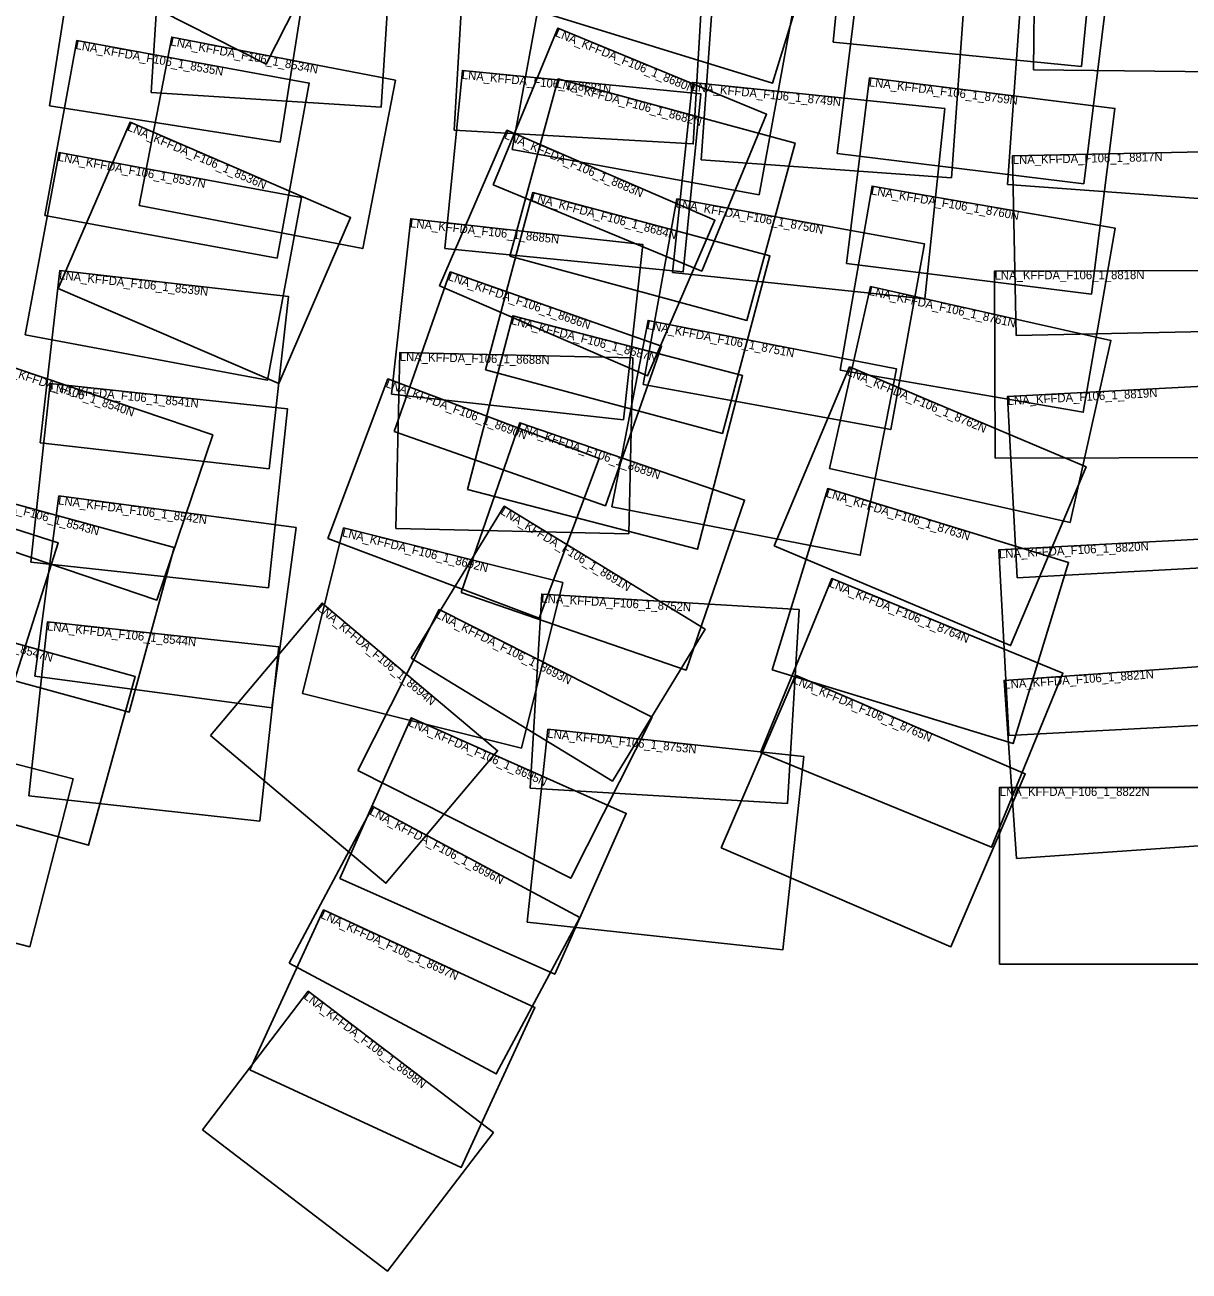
# Model space of a CAD drawing. Extents: x 400832 to 425269, y 295955 to 325775.
# Drawn here: x 408247 to 415118, y 295955 to 303310 of the extents above; entities that cross this region are included whole.
import ezdxf

# ---------------------------------------------------------------- set-up
doc = ezdxf.new("R2010")
doc.units = 0
doc.layers.add('Default', color=7, linetype='Continuous')

msp = doc.modelspace()

# ---------------------------------------------------------------- linework, layer by layer
at = {"layer": 'Default'}
for points in [[(408435.6, 303705.4), (408907.4, 304636.1), (410143.2, 304009.6), (409671.4, 303078.9)], [(411265.2, 303394.4), (411584.5, 304436.5), (412979, 304009.2), (412659.7, 302967.1)], [(413017.5, 303208), (413125.8, 304320.8), (414590.3, 304178.3), (414482, 303065.5)], [(414199.1, 303044.8), (414210.5, 304125.1), (415643.9, 304110), (415632.5, 303029.7)], [(408992.7, 302911), (409057.4, 303932.7), (410414.1, 303846.7), (410349.4, 302825)], [(408391.2, 302833.2), (408553, 303859), (409915.1, 303644.1), (409753.3, 302618.3)], [(410781, 302690), (410843.2, 303757.3), (412253.9, 303675.1), (412191.7, 302607.8)], [(411122.1, 302575.4), (411322.9, 303669.7), (412780.4, 303402.2), (412579.6, 302307.9)], [(412237.2, 302514.8), (412318.2, 303640.7), (413796.3, 303534.4), (413715.3, 302408.4)], [(413041.2, 302551.2), (413175.3, 303643.5), (414630.2, 303464.9), (414496.1, 302372.6)], [(414045.2, 302367.4), (414124.7, 303466.4), (415573.6, 303361.6), (415494.1, 302262.6)], [(411009.8, 302365.7), (411392, 303291.4), (412623.8, 302782.8), (412241.5, 301857.1)], [(408363.5, 302184.8), (408552.5, 303218.1), (409924.5, 302967.2), (409735.5, 301933.9)], [(408921.1, 302244.7), (409113.1, 303238.8), (410433.1, 302983.8), (410241, 301989.7)], [(410725, 301991.4), (410828.7, 303041.7), (412236.1, 302902.8), (412132.4, 301852.4)], [(411109.1, 301945.1), (411393.1, 302992), (412792, 302612.5), (412508, 301565.7)], [(412069.3, 301848.6), (412185.9, 302971.3), (413675.6, 302816.4), (413558.9, 301693.8)], [(413095, 301903), (413232.1, 302998.3), (414679.5, 302817.1), (414542.3, 301721.8)], [(408443.8, 301755.1), (408867.2, 302735.6), (410169.1, 302173.5), (409745.7, 301192.9)], [(410693.9, 301769.9), (411091.6, 302688.3), (412318.8, 302156.9), (411921.1, 301238.5)], [(408247.9, 301480.3), (408448.3, 302557.8), (409879, 302291.7), (409678.6, 301214.2)], [(414097.7, 301477.5), (414076.2, 302538.5), (415482.2, 302566.9), (415503.6, 301505.9)], [(410964.3, 301273.7), (411244.4, 302320.7), (412643.4, 301946.4), (412363.3, 300899.4)], [(413058.2, 301273.2), (413246.7, 302359.2), (414681.7, 302110.2), (414493.2, 301024.2)], [(411895, 301187.7), (412094.6, 302283.6), (413556.4, 302017.4), (413356.7, 300921.4)], [(410409.5, 301130.8), (410523.7, 302165.9), (411893.1, 302014.8), (411779, 300979.7)], [(408337.7, 300843.3), (408452.8, 301859.9), (409802.6, 301707.1), (409687.5, 300690.5)], [(413972.9, 300753.2), (413969.6, 301857.2), (415432.5, 301861.6), (415435.8, 300757.6)], [(410425.9, 300909.8), (410756.8, 301852.6), (412004.1, 301414.7), (411673.1, 300472)], [(412996.2, 300691.8), (413236.6, 301766), (414655.9, 301448.3), (414415.5, 300374.1)], [(410859.8, 300568.2), (411126.1, 301593.4), (412482.5, 301241.1), (412216.1, 300215.9)], [(411710, 300465.9), (411924.5, 301565.7), (413391.3, 301279.7), (413176.8, 300179.9)], [(410435.8, 300338.6), (410459.7, 301377.4), (411834, 301345.9), (411810.1, 300307.1)], [(407731.5, 300353.9), (408061.3, 301328.4), (409355.3, 300890.4), (409025.4, 299915.9)], [(412668.6, 300235), (413114, 301291.2), (414509.5, 300702.7), (414064.2, 299646.6)], [(410034, 300278.8), (410389.6, 301221.2), (411636.5, 300750.8), (411280.9, 299808.3)], [(408282.5, 300138.8), (408395.5, 301194), (409796.6, 301043.8), (409683.6, 299988.6)], [(414103.2, 300046.4), (414045.7, 301116.5), (415463.8, 301192.6), (415521.2, 300122.5)], [(410821.8, 299959.5), (411167.3, 300962.5), (412494.4, 300505.3), (412148.8, 299502.3)], [(406543.7, 299585.9), (406914.8, 300743.4), (408443.9, 300253.2), (408072.8, 299095.7)], [(407572.7, 299605.9), (407837.7, 300577.4), (409127.6, 300225.5), (408862.6, 299254)], [(412657.3, 299504.4), (412985.5, 300573.6), (414406.7, 300137.3), (414078.5, 299068.2)], [(408305.4, 299465.9), (408447.6, 300530.3), (409846.7, 300343.3), (409704.4, 299278.9)], [(410527.2, 299572.4), (411075.7, 300469.3), (412262.3, 299743.6), (411713.8, 298846.7)], [(409884.2, 299364), (410128, 300341.5), (411421.3, 300018.9), (411177.5, 299041.4)], [(414053.5, 299115.3), (413994.6, 300211.6), (415439.9, 300289.3), (415498.8, 299193)], [(412587.5, 299016), (413008.2, 300042.4), (414372.6, 299483.1), (413951.9, 298456.7)], [(411227.9, 298805.9), (411296.8, 299950.9), (412815.9, 299859.5), (412747, 298714.5)], [(409342.1, 299115.9), (410001, 299898.2), (411036, 299026.5), (410377.1, 298244.2)], [(407289.5, 298838), (407566.1, 299834.9), (408897.9, 299465.3), (408621.3, 298468.5)], [(410210.8, 298908.6), (410690.8, 299858.9), (411948.1, 299223.9), (411468.2, 298273.5)], [(408269.1, 298759.8), (408380.9, 299787.2), (409745, 299638.8), (409633.2, 298611.4)], [(414099.7, 298389.5), (414025.4, 299441.3), (415412.1, 299539.2), (415486.4, 298487.4)], [(412356, 298452.3), (412794.6, 299472.5), (414150.8, 298889.5), (413712.2, 297869.3)], [(410105, 298271.2), (410526.9, 299220.7), (411796, 298656.7), (411374, 297707.2)], [(406953.2, 298210.9), (407208.7, 299201.5), (408532.1, 298860), (408276.5, 297869.5)], [(411211.3, 298013.5), (411333.7, 299153.5), (412843.2, 298991.5), (412720.8, 297851.4)], [(413999.3, 297766.9), (413999.7, 298809.7), (415372.3, 298809.1), (415371.8, 297766.3)], [(409805.6, 297772.8), (410300, 298696.9), (411522.6, 298042.8), (411028.3, 297118.7)], [(409573.5, 297142.9), (410008.8, 298086.3), (411257, 297510.5), (410821.8, 296567.1)], [(409294.6, 296788.8), (409918.7, 297606.7), (411011.5, 296772.8), (410387.5, 295955)]]:
    msp.add_lwpolyline(points, close=True, dxfattribs=at)

# ---------------------------------------------------------------- texts
for s, rotation, p in [('LNA_KFFDA_F106_1_8680N', 337.56439, (411372.9, 303245.2)), ('LNA_KFFDA_F106_1_8535N', 349.63581, (408543.5, 303168.9)), ('LNA_KFFDA_F106_1_8534N', 349.06526, (409103.6, 303189.7)), ('LNA_KFFDA_F106_1_8681N', 354.36161, (410823.8, 302992)), ('LNA_KFFDA_F106_1_8682N', 344.82219, (411380, 302943.7)), ('LNA_KFFDA_F106_1_8749N', 354.06618, (412180.8, 302921.5)), ('LNA_KFFDA_F106_1_8759N', 352.86332, (413225.9, 302948.7)), ('LNA_KFFDA_F106_1_8536N', 336.64589, (408847.3, 302689.7)), ('LNA_KFFDA_F106_1_8683N', 336.58658, (411071.7, 302642.5)), ('LNA_KFFDA_F106_1_8537N', 349.46384, (408439.2, 302508.6)), ('LNA_KFFDA_F106_1_8817N', 1.15815, (414077.2, 302488.5)), ('LNA_KFFDA_F106_1_8684N', 345.02243, (411231.5, 302272.4)), ('LNA_KFFDA_F106_1_8760N', 350.15291, (413238.2, 302310)), ('LNA_KFFDA_F106_1_8750N', 349.6766, (412085.7, 302234.4)), ('LNA_KFFDA_F106_1_8685N', 353.70567, (410518.2, 302116.2)), ('LNA_KFFDA_F106_1_8539N', 353.54069, (408447.2, 301810.2)), ('LNA_KFFDA_F106_1_8818N', 0.17264, (413969.7, 301807.2)), ('LNA_KFFDA_F106_1_8686N', 340.65612, (410740.3, 301805.4)), ('LNA_KFFDA_F106_1_8761N', 347.38498, (413225.6, 301717.2)), ('LNA_KFFDA_F106_1_8687N', 345.43784, (411113.5, 301545)), ('LNA_KFFDA_F106_1_8751N', 348.96679, (411914.9, 301516.6)), ('LNA_KFFDA_F106_1_8688N', 358.68458, (410458.5, 301327.4)), ('LNA_KFFDA_F106_1_8540N', 341.29979, (408045.3, 301281)), ('LNA_KFFDA_F106_1_8762N', 337.13566, (413094.6, 301245.1)), ('LNA_KFFDA_F106_1_8690N', 339.3283, (410371.9, 301174.4)), ('LNA_KFFDA_F106_1_8541N', 353.8825, (408390.2, 301144.3)), ('LNA_KFFDA_F106_1_8819N', 3.07199, (414048.4, 301066.6)), ('LNA_KFFDA_F106_1_8689N', 340.98957, (411151, 300915.2)), ('LNA_KFFDA_F106_1_8543N', 344.74134, (407824.5, 300529.1)), ('LNA_KFFDA_F106_1_8763N', 342.93456, (412970.8, 300525.8)), ('LNA_KFFDA_F106_1_8542N', 352.38681, (408441, 300480.8)), ('LNA_KFFDA_F106_1_8691N', 328.55117, (411049.6, 300426.6)), ('LNA_KFFDA_F106_1_8692N', 345.99544, (410115.9, 300292.9)), ('LNA_KFFDA_F106_1_8820N', 3.07703, (413997.2, 300161.6)), ('LNA_KFFDA_F106_1_8764N', 337.70929, (412989.3, 299996.2)), ('LNA_KFFDA_F106_1_8752N', 356.55723, (411293.8, 299901)), ('LNA_KFFDA_F106_1_8694N', 319.89483, (409968.8, 299860)), ('LNA_KFFDA_F106_1_8547N', 344.49154, (407552.7, 299786.7)), ('LNA_KFFDA_F106_1_8693N', 333.20408, (410668.3, 299814.3)), ('LNA_KFFDA_F106_1_8544N', 353.79209, (408375.5, 299737.4)), ('LNA_KFFDA_F106_1_8765N', 336.73772, (412774.9, 299426.6)), ('LNA_KFFDA_F106_1_8821N', 4.03888, (414028.9, 299391.4)), ('LNA_KFFDA_F106_1_8695N', 336.03779, (410506.6, 299175)), ('LNA_KFFDA_F106_1_8753N', 353.87371, (411328.4, 299103.8)), ('LNA_KFFDA_F106_1_8822N', 359.97524, (413999.7, 298759.7)), ('LNA_KFFDA_F106_1_8696N', 331.85334, (410276.5, 298652.8)), ('LNA_KFFDA_F106_1_8697N', 335.23447, (409987.8, 298040.9)), ('LNA_KFFDA_F106_1_8698N', 322.6562, (409888.3, 297566.9))]:
    msp.add_text(s, height=50, rotation=rotation, dxfattribs=at).set_placement(p)

doc.saveas('drawing.dxf')
